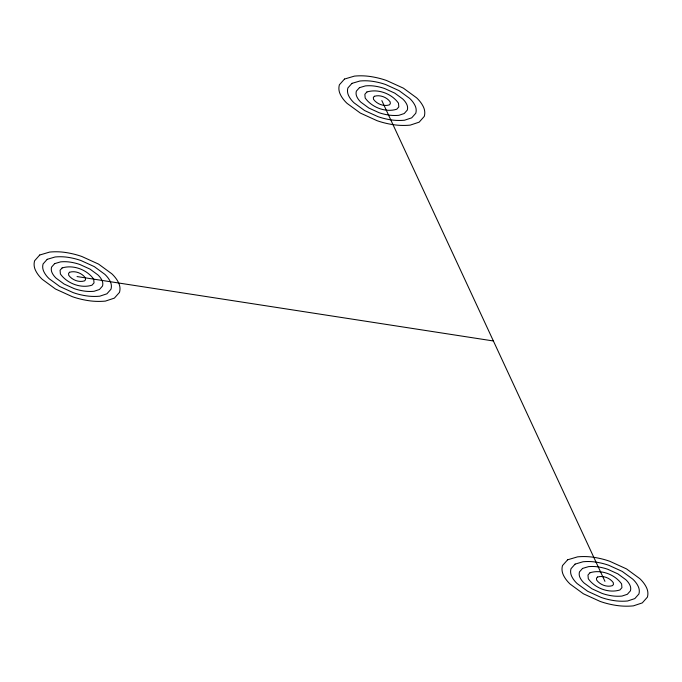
<?xml version="1.0" encoding="UTF-8"?>
<svg xmlns="http://www.w3.org/2000/svg" width="682" height="682" viewBox="0 0 682 682"><rect width="100%" height="100%" fill="white"/><g stroke="black" fill="none" stroke-linecap="round" stroke-linejoin="round"><path stroke-width="1.02" d="M77.049 276.568L493.393 340.974M381.835 100.604L604.951 581.354M39.718 255.017L34.611 260.763A38.516 22.242 0 0 0 35.413 270.123A60.323 34.825 0 0 0 42.275 279.339L55.498 289.015L72.249 296.644A60.323 34.825 0 0 0 88.2 300.609A40.903 23.614 0 0 0 105.429 301.094L114.371 298.119L119.486 292.373A38.516 22.242 0 0 0 118.685 283.013A60.323 34.825 0 0 0 111.822 273.797L98.6 264.122L81.84 256.492A60.323 34.825 0 0 0 65.89 252.528A38.516 22.242 0 0 0 49.667 252.067L39.718 255.017M47.186 259.331L43.094 263.925A30.818 17.792 0 0 0 43.742 271.419A48.26 27.86 0 0 0 49.232 278.785L59.803 286.525L73.213 292.629A48.26 27.86 0 0 0 85.975 295.8A32.719 18.891 0 0 0 99.751 296.193L106.912 293.806L110.995 289.211A30.818 17.792 0 0 0 110.356 281.717A48.26 27.86 0 0 0 104.866 274.352L94.287 266.611L80.885 260.507A48.26 27.86 0 0 0 68.123 257.336A30.818 17.792 0 0 0 55.14 256.969L47.186 259.331M54.645 263.636L51.585 267.088A23.111 13.342 0 0 0 52.062 272.706A36.197 20.895 0 0 0 56.18 278.23L64.117 284.036L74.168 288.614A36.197 20.895 0 0 0 83.741 290.992A24.543 14.169 0 0 0 94.073 291.282L99.444 289.5L102.505 286.048A23.111 13.342 0 0 0 102.027 280.43A36.197 20.895 0 0 0 97.91 274.906L89.981 269.1L79.922 264.522A36.197 20.895 0 0 0 70.357 262.144A23.111 13.342 0 0 0 60.621 261.871L54.645 263.636M62.113 267.949L60.076 270.243L60.391 273.993C67.1 283.439 80.826 288.716 91.976 285.187L94.022 282.894L93.698 279.143C86.981 269.68 73.324 264.463 62.113 267.949M69.581 272.254L68.558 273.405L68.72 275.281C72.07 280.004 78.933 282.646 84.508 280.882L85.531 279.731L85.369 277.855C82.011 273.124 75.182 270.515 69.581 272.254M344.504 79.052L339.397 84.79A38.516 22.242 0 0 0 340.199 94.159A60.323 34.825 0 0 0 347.061 103.366L360.284 113.041L377.035 120.68A60.323 34.825 0 0 0 392.994 124.635A40.903 23.614 0 0 0 410.214 125.13L419.166 122.155L424.272 116.409A38.516 22.242 0 0 0 423.471 107.04A60.323 34.825 0 0 0 416.608 97.833L403.386 88.157L386.626 80.527A60.323 34.825 0 0 0 370.676 76.563A38.516 22.242 0 0 0 354.452 76.103L344.504 79.052M351.972 83.357L347.888 87.952A30.818 17.792 0 0 0 348.528 95.446A48.26 27.86 0 0 0 354.018 102.811L364.589 110.552L377.998 116.665A48.26 27.86 0 0 0 390.76 119.827A32.719 18.891 0 0 0 404.537 120.22L411.698 117.841L415.781 113.246A30.818 17.792 0 0 0 415.142 105.753A48.26 27.86 0 0 0 409.652 98.387L399.072 90.646L385.671 84.542A48.26 27.86 0 0 0 372.909 81.371A30.818 17.792 0 0 0 359.934 81.005L351.972 83.357M359.44 87.671L356.371 91.115A23.111 13.342 0 0 0 356.857 96.733A36.197 20.895 0 0 0 360.974 102.266L368.902 108.063L378.953 112.649A36.197 20.895 0 0 0 388.527 115.019A24.543 14.169 0 0 0 398.859 115.318L404.23 113.527L407.299 110.083A23.111 13.342 0 0 0 406.813 104.465A36.197 20.895 0 0 0 402.695 98.941L394.767 93.136L384.708 88.558A36.197 20.895 0 0 0 375.143 86.179A23.111 13.342 0 0 0 365.407 85.898L359.44 87.671M366.899 91.976L364.861 94.278L365.177 98.02C371.886 107.475 385.611 112.752 396.762 109.222L398.808 106.921L398.484 103.178C391.766 93.707 378.109 88.498 366.899 91.976M374.367 96.29L373.344 97.441L373.506 99.316C376.865 104.039 383.719 106.673 389.303 104.909L390.317 103.758L390.164 101.891C386.796 97.151 379.968 94.551 374.367 96.29M567.629 559.803L562.514 565.548A38.516 22.242 0 0 0 563.315 574.909A60.323 34.825 0 0 0 570.178 584.124L583.4 593.792L600.16 601.43A60.323 34.825 0 0 0 616.11 605.394A40.903 23.614 0 0 0 633.331 605.88L642.282 602.905L647.389 597.159A38.516 22.242 0 0 0 646.587 587.79A60.323 34.825 0 0 0 639.725 578.583L626.502 568.907L609.751 561.277A60.323 34.825 0 0 0 593.8 557.313A38.516 22.242 0 0 0 577.577 556.853L567.629 559.803M575.088 564.108L571.005 568.711A30.818 17.792 0 0 0 571.644 576.196A48.26 27.86 0 0 0 577.134 583.57L587.713 591.311L601.115 597.415A48.26 27.86 0 0 0 613.877 600.586A32.719 18.891 0 0 0 627.662 600.978L634.814 598.591L638.906 593.996A30.818 17.792 0 0 0 638.258 586.503A48.26 27.86 0 0 0 632.768 579.137L622.197 571.397L608.787 565.293A48.26 27.86 0 0 0 596.025 562.121A30.818 17.792 0 0 0 583.05 561.755L575.088 564.108M582.556 568.421L579.495 571.866A23.111 13.342 0 0 0 579.973 577.492A36.197 20.895 0 0 0 584.09 583.016L592.019 588.822L602.078 593.4A36.197 20.895 0 0 0 611.643 595.778A24.543 14.169 0 0 0 621.984 596.068L627.355 594.286L630.415 590.834A23.111 13.342 0 0 0 629.938 585.216A36.197 20.895 0 0 0 625.82 579.691L617.883 573.886L607.832 569.308A36.197 20.895 0 0 0 598.259 566.93A23.111 13.342 0 0 0 588.523 566.648L582.556 568.421M590.024 572.735L587.978 575.028L588.302 578.779C595.011 588.225 608.728 593.502 619.887 589.973L621.924 587.679L621.609 583.928C614.883 574.457 601.226 569.248 590.024 572.735M597.492 577.04L596.469 578.191L596.631 580.067C599.981 584.789 606.844 587.424 612.419 585.659L613.442 584.517L613.28 582.641C609.921 577.91 603.093 575.301 597.492 577.04"/></g></svg>
